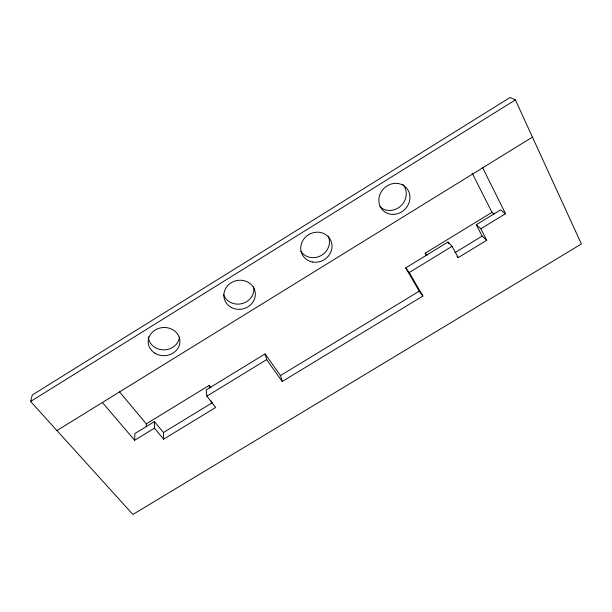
<?xml version="1.0" encoding="UTF-8"?>
<svg xmlns="http://www.w3.org/2000/svg" width="612" height="612" viewBox="0 0 612 612"><rect width="100%" height="100%" fill="white"/><g stroke="black" fill="none" stroke-linecap="round" stroke-linejoin="round"><path stroke-width="0.92" d="M146.253 426.717L146.291 423.871L119.416 391.711M154.423 421.599L154.446 428.178L134.648 440.28L134.885 433.548L154.423 421.599L163.473 432.523L163.618 439.194L215.653 407.5L206.864 396.155L206.129 389.974L265.088 353.912L280.51 375.554L282.247 381.49L422.884 296.04L409.244 272.516L405.702 267.903L447.953 242.061L452.107 246.33L458.243 257.637L486.769 240.256L480.825 228.781L476.266 224.749L500.601 209.862L505.52 213.695L480.825 228.781M30.6 401.457L32.306 394.977L510.048 97.522L515.396 99.901L581.4 243.981L132.888 514.478L30.6 401.457L515.396 99.901M56.931 430.557L532.44 137.119M146.291 423.871L209.227 385.353L210.949 387.595M426.61 255.694L425.202 253.2L491.979 212.333L494.129 214.078M206.864 396.155L266.641 359.634L265.088 353.912M409.244 272.516L452.107 246.33M454.838 252.756L482.157 236.087L486.769 240.256M163.473 432.523L212.364 402.704M280.51 375.554L419.212 291.182L422.884 296.04M457.034 256.382L458.243 257.637M425.202 253.2L427 255.273M102.388 402.512L134.648 440.28M154.446 428.178L163.618 439.194M266.641 359.634L282.247 381.49M405.702 267.903L419.212 291.182M447.953 242.061L448.826 243.66M476.266 224.749L482.157 236.087M472.196 173.204L491.979 212.333M482.7 167.81L505.52 213.695M209.227 385.353L209.579 388.107M211.209 400.944L211.553 403.691M179.469 337.105A15.644 13.946 -2.9 0 1 163.534 349.88A15.644 13.946 -2.9 0 1 148.272 336.776M253.697 286.929A15.583 14.336 -12.6 0 1 241.977 303.621A15.583 14.336 -12.6 0 1 223.571 294.586M328.231 236.155A15.683 14.589 -29.2 0 1 321.116 255.571A15.683 14.589 -29.2 0 1 300.882 251.348M402.75 184.319A16.011 14.634 -44.6 0 1 401.12 205.64A16.011 14.634 -44.6 0 1 379.792 206.634M154.844 353.178A15.866 14.099 -3.1 0 0 179.844 342.758A15.866 14.099 -3.1 0 0 157.475 328.828A15.866 14.099 -3.1 0 0 154.844 353.178M231.244 307.408A15.813 14.497 -12.8 0 0 255.342 294.762A15.813 14.497 -12.8 0 0 232.216 282.186A15.813 14.497 -12.8 0 0 231.244 307.408M312.464 261.99A15.912 14.757 -29.1 0 0 331.452 242.275A15.912 14.757 -29.1 0 0 305.212 237.387A15.912 14.757 -29.1 0 0 312.464 261.99M393.73 214.376A16.249 14.81 -44.3 0 0 408.212 190.462A16.249 14.81 -44.3 0 0 381.276 191.77A16.249 14.81 -44.3 0 0 393.73 214.376"/></g></svg>
